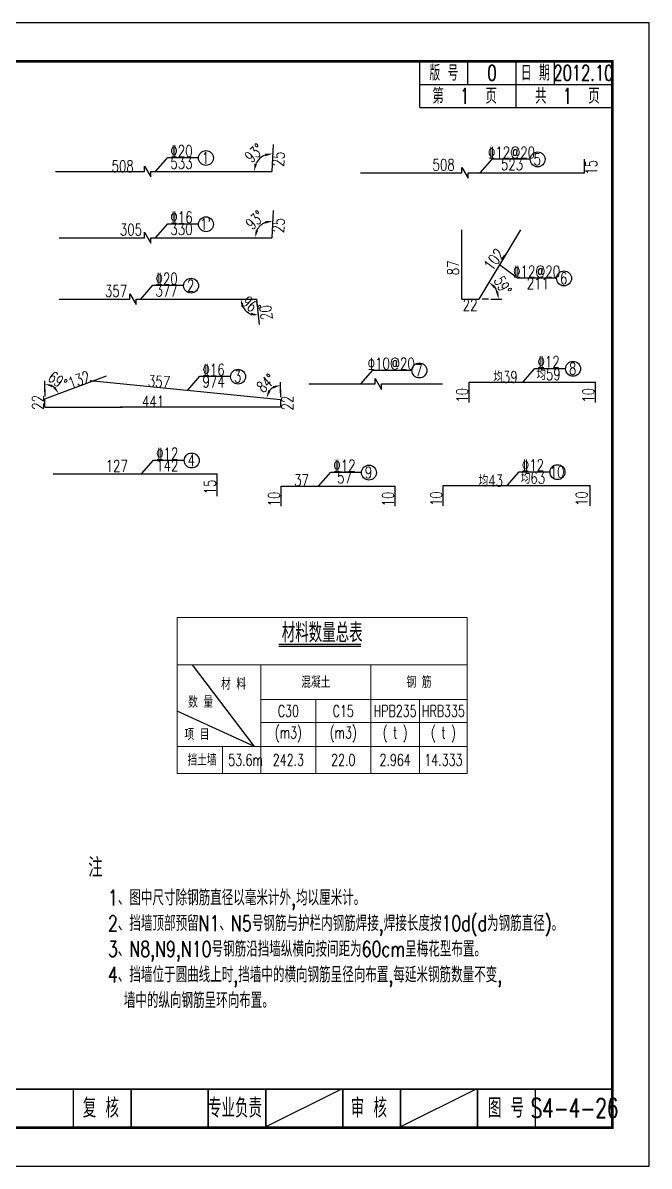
# Model space of a CAD drawing. Header units: millimetres. Extents: x -51 to 12129, y -1309 to -715.
# Drawn here: x 11966.6 to 12129.3, y -1308.7 to -1011.7 of the extents above; entities that cross this region are included whole.
import ezdxf
from ezdxf.enums import TextEntityAlignment as Align

# ---------------------------------------------------------------- set-up
doc = ezdxf.new("R2010")
doc.units = ezdxf.units.MM
doc.header["$LTSCALE"] = 0.25
for name, color, linetype in [('0_YELLOW', 2, 'Continuous'), ('图框', 7, 'Continuous'), ('文字', 7, 'Continuous'), ('标注', 4, 'Continuous'), ('次轮廓线', 7, 'Continuous'), ('表格', 7, 'Continuous'), ('钢筋', 6, 'Continuous')]:
    doc.layers.add(name, color=color, linetype=linetype)
doc.styles.get("Standard").update_dxf_attribs({"font": 'simplex1.shx', "width": 0.7, "bigfont": 'hztxt.shx'})
doc.styles.add('TEXT', font='simplex1.shx', dxfattribs={"width": 0.7, "bigfont": 'hztxt.shx'})
doc.styles.add('数字', font='simplex1.shx', dxfattribs={"width": 0.8, "bigfont": 'hztxt.shx'})
doc.styles.add('钢筋', font='simplex1.shx', dxfattribs={"width": 0.8, "height": 2.2, "bigfont": 'hztxt.shx'})
doc.dimstyles.new('STANDARD-50', dxfattribs={"dimscale": 0, "dimtxt": 3, "dimasz": 2, "dimexe": 0.8, "dimexo": 1, "dimgap": 0.5, "dimtad": 1, "dimdec": 0, "dimlfac": 5, "dimzin": 9, "dimdsep": 46, "dimtxsty": 'Standard', "dimcen": 0.5, "dimclrd": 256, "dimclre": 256, "dimclrt": 7, "dimadec": 0, "dimazin": 2, "dimtfac": 1, "dimtdec": 0, "dimtix": 1, "dimtmove": 2, "dimatfit": 3, "dimfxl": 0, "dimtolj": 1, "dimtzin": 0, "dimlwd": -1, "dimlwe": -1, "dimarcsym": 0})

# ---------------------------------------------------------------- blocks, each defined once
blk = doc.blocks.new('*D2120')
at = {"layer": 'Defpoints', "color": 0}
for p in [(12095.88, -1065.4), (12080.65, -1083.4), (12085.08, -1083.4), (12085.08, -1083.4), (12089.93, -1081.67)]:
    blk.add_point(p, dxfattribs=at)
at = {"layer": '文字'}
blk.add_line((12088.24, -1083.4), (12091.04, -1083.4), dxfattribs=at)
blk.add_arc((12085.08, -1083.4), 5.15, 22.3847, 36.6516, dxfattribs=at)
for points in [[(12088.99, -1080.58), (12089.44, -1080.08), (12087.73, -1078.99)], [(12090.17, -1081.38), (12089.52, -1081.51), (12090.24, -1083.4)]]:
    blk.add_solid(points, dxfattribs=at)
at = {"layer": '文字', "color": 7, "insert": (12091.31, -1079.88), "char_height": 3, "attachment_point": 5, "rotation": 299.5181}
blk.add_mtext('\\A1;59°', dxfattribs=at)
blk = doc.blocks.new('*D2121')
at = {"layer": 'Defpoints', "color": 0}
for p in [(12031.64, -1060.43), (12029.25, -1063.65), (11976.05, -1067.46), (12020.93, -1067.46), (12031.29, -1067.46)]:
    blk.add_point(p, dxfattribs=at)
at = {"layer": '文字'}
blk.add_line((12024.97, -1067.46), (12027.77, -1067.46), dxfattribs=at)
blk.add_arc((12031.29, -1067.46), 4.32, 113.8742, 153.2599, dxfattribs=at)
for points in [[(12029.48, -1063.18), (12029.6, -1063.83), (12031.51, -1063.14)], [(12027.75, -1065.59), (12027.1, -1065.44), (12026.97, -1067.46)]]:
    blk.add_solid(points, dxfattribs=at)
at = {"layer": '文字', "color": 7, "insert": (12026.93, -1062.88), "char_height": 3, "attachment_point": 5, "rotation": 43.567}
blk.add_mtext('\\A1;93°', dxfattribs=at)
blk = doc.blocks.new('*D2122')
at = {"layer": 'Defpoints', "color": 0}
for p in [(12031.64, -1043.23), (12029.12, -1046.2), (11975.09, -1050.26), (12021.68, -1050.26), (12031.29, -1050.26)]:
    blk.add_point(p, dxfattribs=at)
at = {"layer": '文字'}
blk.add_line((12024.69, -1050.26), (12027.49, -1050.26), dxfattribs=at)
blk.add_arc((12031.29, -1050.26), 4.6, 112.2579, 154.8762, dxfattribs=at)
for points in [[(12027.45, -1048.38), (12026.8, -1048.23), (12026.69, -1050.26)], [(12029.49, -1045.67), (12029.6, -1046.33), (12031.52, -1045.66)]]:
    blk.add_solid(points, dxfattribs=at)
at = {"layer": '文字', "color": 7, "insert": (12026.74, -1045.48), "char_height": 3, "attachment_point": 5, "rotation": 43.567}
blk.add_mtext('\\A1;93°', dxfattribs=at)
blk = doc.blocks.new('*D2123')
at = {"layer": 'Defpoints', "color": 0}
for p in [(11984.1, -1104.52), (12031.86, -1106.21), (12033.6, -1109.47), (12033.6, -1109.47), (12033.6, -1111.52)]:
    blk.add_point(p, dxfattribs=at)
at = {"layer": '文字'}
blk.add_line((12033.6, -1107.78), (12033.6, -1104.98), dxfattribs=at)
blk.add_arc((12033.6, -1109.47), 3.69, 121.4088, 142.8806, dxfattribs=at)
for points in [[(12030.96, -1107.37), (12030.34, -1107.12), (12029.92, -1109.11)], [(12031.58, -1106), (12031.76, -1106.64), (12033.6, -1105.78)]]:
    blk.add_solid(points, dxfattribs=at)
at = {"layer": '文字', "color": 7, "insert": (12029.78, -1105.25), "char_height": 3, "attachment_point": 5, "rotation": 42.1447}
blk.add_mtext('\\A1;84°', dxfattribs=at)
blk = doc.blocks.new('*D2124')
at = {"layer": 'Defpoints', "color": 0}
for p in [(11968.99, -1083.42), (12027.42, -1083.42), (12033.65, -1083.42), (12023.89, -1085.63), (12028.12, -1090.03)]:
    blk.add_point(p, dxfattribs=at)
at = {"layer": '文字'}
blk.add_arc((12027.42, -1083.42), 4.17, 207.753, 248.247, dxfattribs=at)
for points in [[(12023.41, -1085.44), (12024.06, -1085.28), (12023.25, -1083.42)], [(12025.92, -1086.96), (12025.83, -1087.62), (12027.86, -1087.57)]]:
    blk.add_solid(points, dxfattribs=at)
at = {"layer": '文字', "color": 7, "insert": (12025.97, -1085.03), "char_height": 3, "attachment_point": 5, "rotation": 318}
blk.add_mtext('\\A1;96°', dxfattribs=at)
blk = doc.blocks.new('*D2125')
at = {"layer": 'Defpoints', "color": 0}
for p in [(11988.34, -1103.36), (11975.13, -1106.68), (11972.32, -1109.37), (11972.32, -1109.37), (11972.32, -1111.52)]:
    blk.add_point(p, dxfattribs=at)
at = {"layer": '文字'}
blk.add_line((11972.32, -1107.47), (11972.32, -1104.67), dxfattribs=at)
blk.add_arc((11972.32, -1109.37), 3.89, 50.3034, 60.2428, dxfattribs=at)
for points in [[(11974.16, -1106.31), (11974.33, -1105.66), (11972.32, -1105.47)], [(11975.08, -1106.18), (11974.53, -1106.56), (11975.96, -1108)]]:
    blk.add_solid(points, dxfattribs=at)
at = {"layer": '文字', "color": 7, "insert": (11975.67, -1104.52), "char_height": 3, "attachment_point": 5, "rotation": 325.2731}
blk.add_mtext('\\A1;69°', dxfattribs=at)
blk = doc.blocks.new('series')
at = {"width": 0.75}
for tag, height, p in [('页码', 4, (-35, -19)), ('图名', 5, (-220, -282)), ('图号', 5, (-20, -282))]:
    blk.add_attdef(tag, text='', height=height, dxfattribs=at).set_placement(p, align=Align.MIDDLE_CENTER)
blk = doc.blocks.new('*T2226')
at = {"layer": 'Defpoints', "color": 8, "lineweight": 0}
for p, q in [((0, 0), (11.78, 0)), ((0, 0), (0, -12.33)), ((11.78, 0), (21.78, 0)), ((21.78, 0), (36.04, 0)), ((36.04, 0), (50.3, 0)), ((50.3, 0), (62.98, 0)), ((62.98, 0), (75.38, 0)), ((75.38, 0), (75.38, -12.33)), ((11.78, -33.53), (11.78, -40.53))]:
    blk.add_line(p, q, dxfattribs=at)
at = {"layer": '表格', "color": 1, "lineweight": 0}
for p, q in [((0, -12.33), (11.78, -12.33)), ((0, -12.33), (0, -21.33)), ((11.78, -12.33), (21.78, -12.33)), ((21.78, -12.33), (36.04, -12.33)), ((36.04, -12.33), (50.3, -12.33)), ((50.3, -12.33), (62.98, -12.33)), ((62.98, -12.33), (75.38, -12.33)), ((75.38, -12.33), (75.38, -21.33)), ((0, -21.33), (0, -27.33)), ((75.38, -21.33), (75.38, -27.33)), ((0, -27.33), (0, -33.53)), ((75.38, -27.33), (75.38, -33.53)), ((0, -33.53), (0, -40.53)), ((75.38, -33.53), (75.38, -40.53)), ((0, -40.53), (11.78, -40.53)), ((11.78, -40.53), (21.78, -40.53)), ((21.78, -40.53), (36.04, -40.53)), ((36.04, -40.53), (50.3, -40.53)), ((50.3, -40.53), (62.98, -40.53)), ((62.98, -40.53), (75.38, -40.53))]:
    blk.add_line(p, q, dxfattribs=at)
at = {"layer": '表格', "color": 7, "lineweight": 0}
for p, q in [((21.78, -12.33), (21.78, -21.33)), ((50.3, -12.33), (50.3, -21.33)), ((21.78, -21.33), (36.04, -21.33)), ((21.78, -21.33), (21.78, -27.33)), ((36.04, -21.33), (50.3, -21.33)), ((36.04, -21.33), (36.04, -27.33)), ((50.3, -21.33), (62.98, -21.33)), ((50.3, -21.33), (50.3, -27.33)), ((62.98, -21.33), (75.38, -21.33)), ((62.98, -21.33), (62.98, -27.33)), ((21.78, -27.33), (36.04, -27.33)), ((21.78, -27.33), (21.78, -33.53)), ((36.04, -27.33), (50.3, -27.33)), ((36.04, -27.33), (36.04, -33.53)), ((50.3, -27.33), (62.98, -27.33)), ((50.3, -27.33), (50.3, -33.53)), ((62.98, -27.33), (75.38, -27.33)), ((62.98, -27.33), (62.98, -33.53)), ((0, -33.53), (11.78, -33.53)), ((11.78, -33.53), (21.78, -33.53)), ((21.78, -33.53), (36.04, -33.53)), ((21.78, -33.53), (21.78, -40.53)), ((36.04, -33.53), (50.3, -33.53)), ((36.04, -33.53), (36.04, -40.53)), ((50.3, -33.53), (62.98, -33.53)), ((50.3, -33.53), (50.3, -40.53)), ((62.98, -33.53), (75.38, -33.53)), ((62.98, -33.53), (62.98, -40.53))]:
    blk.add_line(p, q, dxfattribs=at)
at = {"layer": '表格', "color": 1, "insert": (37.69, -1.5), "char_height": 5, "width": 72.3849, "attachment_point": 2}
blk.add_mtext('材料数量总表', dxfattribs=at)
at = {"layer": '表格', "char_height": 3, "attachment_point": 5}
for s, insert, width in [('混凝土', (36.04, -16.83), 25.523), ('钢 筋', (62.84, -16.83), 22.0831)]:
    blk.add_mtext(s, dxfattribs=dict(at, insert=insert, width=width))
at = {"layer": '表格', "color": 0, "char_height": 3}
for s, insert, width, attachment_point in [('C30', (28.91, -24.33), 11.2615, 5), ('C15', (43.17, -24.33), 11.2615, 5), ('HPB235', (56.64, -24.33), 9.6809, 5), ('HRB335', (69.18, -24.33), 9.4022, 5), ('(m3)', (28.91, -30.43), 11.2615, 5), ('{\\Fsimplex1,hztxt|c134;\\W0.7;(m3)}', (43.17, -30.43), 11.2615, 5), ('( t )', (56.64, -30.43), 9.6809, 5), ('( t )', (69.18, -30.43), 9.4022, 5), ('挡土墙', (10.28, -37.03), 8.7788, 6), ('242.3', (28.91, -37.03), 11.2615, 5), ('22.0', (43.17, -37.03), 11.2615, 5), ('2.964', (56.64, -37.03), 9.6809, 5), ('14.333', (69.18, -37.03), 9.4022, 5)]:
    blk.add_mtext(s, dxfattribs=dict(at, insert=insert, width=width, attachment_point=attachment_point))
at = {"layer": '表格', "color": 0, "insert": (13.28, -37.03), "char_height": 3, "width": 7, "attachment_point": 4, "style": 'TEXT'}
blk.add_mtext('53.6m', dxfattribs=at)
blk = doc.blocks.new('123')
at = {"layer": '图框', "color": 2}
blk.add_lwpolyline([(369.33, -1011.65), (369.33, -714.65), (-50.67, -714.65), (-50.67, -1011.65)], close=True, dxfattribs=at)

msp = doc.modelspace()

# ---------------------------------------------------------------- linework, layer by layer
for p, q in [((12029.33091, -1298.65472), (12049.33091, -1288.65472)), ((12064.33091, -1298.65472), (12084.33091, -1288.65472))]:
    msp.add_line(p, q)
for points, const_width in [([(12119.75412, -1021.65471), (11739.75412, -1021.65471), (11739.75412, -1298.65471), (12119.75412, -1298.65471), (12119.75412, -1021.65471)], 0.7), ([(11739.75412, -1288.65471), (12119.75412, -1288.65471)], 0.4), ([(12014.75412, -1298.65471), (12014.75412, -1288.65471)], 0.4), ([(12029.75412, -1298.65471), (12029.75412, -1288.65471)], 0.4), ([(12049.75412, -1298.65471), (12049.75412, -1288.65471)], 0.4), ([(12064.75412, -1298.65471), (12064.75412, -1288.65471)], 0.4), ([(12084.75412, -1298.65471), (12084.75412, -1288.65471)], 0.4), ([(12099.75412, -1298.65471), (12099.75412, -1288.65471)], 0.4)]:
    msp.add_lwpolyline(points, dxfattribs=dict(const_width=const_width))
at = {"layer": '0_YELLOW', "color": 7}
for q in [(12010.70606, -1178.42439), (12006.69932, -1190.42439)]:
    msp.add_line((12026.78208, -1199.62439), q, dxfattribs=at)
at = {"layer": '图框', "const_width": 0.4}
for points in [[(11979.75412, -1298.65471), (11979.75412, -1288.65471)], [(11994.75412, -1298.65471), (11994.75412, -1288.65471)], [(12014.75412, -1298.65471), (12014.75412, -1288.65471)]]:
    msp.add_lwpolyline(points, dxfattribs=at)
at = {"layer": '文字'}
for p, q in [((12087.58362, -1083.40441), (12085.94362, -1083.40441)), ((11972.31591, -1106.86719), (11972.31591, -1108.73584)), ((12033.59707, -1106.97318), (12033.59707, -1108.85502))]:
    msp.add_line(p, q, dxfattribs=at)
at = {"layer": '标注'}
for p, q in [((12001.101, -1050.25634), (12004.25939, -1046.65497)), ((12004.25939, -1046.65497), (12012.12178, -1046.65497)), ((12085.44751, -1050.61869), (12088.6059, -1047.01732)), ((12088.6059, -1047.01732), (12098.29241, -1047.01732)), ((11998.25765, -1048.84911), (11999.91641, -1051.66358)), ((11998.25765, -1050.25634), (11998.25765, -1048.84911)), ((11999.91641, -1051.66358), (11999.91641, -1050.25634)), ((12080.67088, -1050.61869), (12080.67088, -1049.21146)), ((12080.67088, -1049.21146), (12082.32963, -1052.02593)), ((12082.32963, -1052.02593), (12082.32963, -1050.61869)), ((11998.25765, -1067.46063), (11998.25765, -1066.05339)), ((11998.25765, -1066.05339), (11999.91641, -1068.86786)), ((12001.101, -1067.46063), (12004.25939, -1063.85925)), ((12004.25939, -1063.85925), (12012.12178, -1063.85925)), ((11999.91641, -1068.86786), (11999.91641, -1067.46063)), ((12090.48362, -1074.40441), (12095.13248, -1077.92958)), ((12095.13248, -1077.92958), (12105.15314, -1077.92958)), ((11997.23461, -1083.42159), (12000.39301, -1079.82022)), ((12000.39301, -1079.82022), (12008.2554, -1079.82022)), ((11994.39127, -1083.42159), (11994.39127, -1082.01436)), ((11994.39127, -1082.01436), (11996.05002, -1084.82883)), ((11996.05002, -1084.82883), (11996.05002, -1083.42159)), ((12054.39233, -1105.45122), (12057.55072, -1101.84985)), ((12057.55072, -1101.84985), (12067.57089, -1101.84985)), ((12096.47976, -1105.01278), (12099.63815, -1101.41141)), ((12099.63815, -1101.41141), (12107.50054, -1101.41141)), ((12009.45066, -1107.05854), (12012.60906, -1103.45717)), ((12012.60906, -1103.45717), (12020.47144, -1103.45717)), ((12058.16024, -1105.45122), (12058.16024, -1104.04398)), ((12058.16024, -1104.04398), (12059.819, -1106.85845)), ((12059.819, -1106.85845), (12059.819, -1105.45122)), ((11997.41343, -1128.83679), (12000.57182, -1125.23542)), ((12000.57182, -1125.23542), (12008.43421, -1125.23542)), ((12043.44035, -1131.97165), (12046.59875, -1128.37028)), ((12046.59875, -1128.37028), (12054.46114, -1128.37028)), ((12092.42612, -1131.85818), (12095.58452, -1128.25681)), ((12095.58452, -1128.25681), (12103.44691, -1128.25681)), ((12033.11416, -1173.54911), (12054.4706, -1173.54911))]:
    msp.add_line(p, q, dxfattribs=at)
for centre in [(12014.19439, -1046.76606), (12100.36502, -1047.12841), (12014.19439, -1063.97034), (12010.32801, -1079.93131), (12107.22575, -1078.04067), (12022.54405, -1103.56826), (12069.6435, -1101.96093), (12109.57315, -1101.52249), (12010.50682, -1125.34651), (12056.53375, -1128.48136), (12105.51952, -1128.36789)]:
    msp.add_circle(centre, 1.93629, dxfattribs=at)
at = {"layer": '次轮廓线'}
for p, q in [((12069.75412, -1033.65471), (12069.75412, -1021.65471)), ((12082.25412, -1027.65471), (12082.25412, -1021.65471)), ((12094.75412, -1027.65471), (12094.75412, -1021.65471)), ((12104.75412, -1027.65471), (12104.75412, -1021.65471)), ((12069.75412, -1027.65471), (12119.75412, -1027.65471)), ((12094.75412, -1033.65471), (12094.75412, -1027.65471)), ((12069.75412, -1033.65471), (12119.75412, -1033.65471))]:
    msp.add_line(p, q, dxfattribs=at)
at = {"layer": '钢筋'}
for p, q in [((12031.6415, -1043.22663), (12031.28958, -1050.25634)), ((12112.51822, -1050.61869), (12112.51822, -1047.09329)), ((11975.09341, -1050.25634), (11998.25765, -1050.25634)), ((11999.91641, -1050.25634), (12031.28958, -1050.25634)), ((12054.31323, -1050.61869), (12080.67088, -1050.61869)), ((12082.32963, -1050.61869), (12112.51822, -1050.61869)), ((12031.6415, -1060.43091), (12031.28958, -1067.46063)), ((12080.64981, -1083.40441), (12080.64981, -1065.40441)), ((12095.88362, -1065.40441), (12085.08362, -1083.40441)), ((11976.04719, -1067.46063), (11998.25765, -1067.46063)), ((11999.91641, -1067.46063), (12031.28958, -1067.46063)), ((11976.04757, -1083.42159), (11994.39127, -1083.42159)), ((11996.05002, -1083.42159), (12027.4232, -1083.42159)), ((12028.11772, -1090.02956), (12027.4232, -1083.42159)), ((12080.64981, -1083.40441), (12085.08362, -1083.40441)), ((11972.31591, -1109.36719), (11988.34144, -1103.36078)), ((11984.09953, -1104.52343), (12033.59707, -1109.47318)), ((12040.96224, -1105.45122), (12058.16024, -1105.45122)), ((12059.819, -1105.45122), (12075.61893, -1105.45122)), ((12082.60156, -1105.01278), (12115.38251, -1105.01278)), ((12082.60156, -1110.2538), (12082.60156, -1105.01278)), ((12115.38251, -1110.2538), (12115.38251, -1105.01278)), ((11972.31591, -1111.52069), (11972.31591, -1109.36719)), ((12033.59707, -1109.47318), (12033.59707, -1111.52069)), ((11972.31591, -1111.52069), (11992.38316, -1111.52069)), ((12033.59707, -1111.52069), (11991.93185, -1111.52069)), ((11974.45728, -1128.83679), (12017.09167, -1128.83679)), ((12017.09167, -1134.61693), (12017.09167, -1128.83679)), ((12033.71943, -1137.21267), (12033.71943, -1131.97165)), ((12033.71943, -1131.97165), (12063.33481, -1131.97165)), ((12063.33481, -1137.21267), (12063.33481, -1131.97165)), ((12075.86195, -1131.85818), (12114.01485, -1131.85818)), ((12075.86195, -1137.0992), (12075.86195, -1131.85818)), ((12114.01485, -1137.0992), (12114.01485, -1131.85818)), ((12033.11416, -1173.04911), (12054.4706, -1173.04911))]:
    msp.add_line(p, q, dxfattribs=at)

# ---------------------------------------------------------------- block references
ref = msp.add_blockref('series', (12129.75412, -1011.65471))
ref.add_attrib('页码', '第  1  页    共  1  页', dxfattribs={"height": 4, "width": 0.75}).set_placement((12094.75412, -1030.65471), align=Align.MIDDLE_CENTER)
msp.add_blockref('*T2226', (12006.69932, -1166.09105))
at = {"layer": '标注'}
msp.add_blockref('123', (11760, -297), dxfattribs=at)

# ---------------------------------------------------------------- texts
at = {"width": 0.7}
for s, p in [('材 料', (12018.13931, -1184.91117)), ('数 量', (12009.5566, -1189.58022)), ('项 目', (12008.61553, -1197.99808))]:
    msp.add_text(s, height=3, dxfattribs=at).set_placement(p)
for s, p in [('专业负责', (12021.74435, -1293.56012)), ('审 核', (12056.51815, -1293.56012)), ('图 号', (12092.13732, -1293.56012)), ('S4-4-26', (12109.95697, -1293.56013))]:
    msp.add_text(s, height=5, dxfattribs=at).set_placement(p, align=Align.MIDDLE_CENTER)
at = {"insert": (11983.61713, -1267.61406), "char_height": 4, "width": 120.5267063, "attachment_point": 7}
msp.add_mtext('{\\H1.25x;\\W0.75;注\\P\\pi-1,l2;\\H0.8x;  1、图中尺寸除钢筋直径以毫米计外,均以厘米计。\\P  2、挡墙顶部预留N1、N5号钢筋与护栏内钢筋焊接,焊接长度按10d(d为钢筋直径)。\\P  3、N8,N9,N10号钢筋沿挡墙纵横向按间距为60cm呈梅花型布置。\\P  4、挡墙位于圆曲线上时,挡墙中的横向钢筋呈径向布置,每延米钢筋数量不变,\\P    墙中的纵向钢筋呈环向布置。}', dxfattribs=at)
at = {"layer": '图框', "width": 0.7}
msp.add_text('复 核', height=5, dxfattribs=at).set_placement((11986.8936, -1293.56012), align=Align.MIDDLE_CENTER)
at = {"layer": '文字', "width": 0.7}
for s, p in [('版 号', (12076.00412, -1024.65471)), ('0', (12088.50412, -1024.65471)), ('日 期', (12099.75412, -1024.65471)), ('2012.10', (12112.25412, -1024.65471))]:
    msp.add_text(s, height=4, dxfattribs=at).set_placement(p, align=Align.MIDDLE_CENTER)
at = {"layer": '文字', "width": 0.75}
for s, style, p in [('%%13220', '钢筋', (12007.83594, -1044.96909)), ('1', '数字', (12014.08086, -1046.73919)), ('%%13212@20', '钢筋', (12093.57226, -1045.33144)), ('508', '数字', (11992.54716, -1048.90103)), ('533', '数字', (12007.83594, -1048.05678)), ('508', '数字', (12075.93611, -1048.53029)), ('523', '数字', (12093.71487, -1048.41913)), ('5', '数字', (12100.25149, -1047.10154)), ('%%13216', '钢筋', (12007.83594, -1062.17338)), ("1'", '数字', (12014.08086, -1063.94347)), ('305', '数字', (11994.70747, -1065.37222)), ('330', '数字', (12007.83594, -1065.26106)), ('%%13212@20', '钢筋', (12100.09884, -1076.2437)), ('%%13220', '钢筋', (12003.96956, -1078.13434)), ('211', '数字', (12100.43565, -1079.33139)), ('6', '数字', (12107.11222, -1078.0138)), ('357', '数字', (11990.84109, -1081.33319)), ('377', '数字', (12003.96956, -1081.22203)), ('2', '数字', (12010.21448, -1079.90444)), ('22', '数字', (12082.82694, -1084.93964)), ('%%13110@20', '钢筋', (12062.32604, -1100.16397)), ('%%13212', '钢筋', (12103.2147, -1099.72553)), ('%%13216', '钢筋', (12016.18561, -1101.77129)), ('7', '数字', (12069.52997, -1101.93406)), ('均39', '数字', (12092.01166, -1103.52556)), ('均59', '数字', (12103.2147, -1102.81322)), ('8', '数字', (12109.45962, -1101.49562)), ('974', '数字', (12016.18561, -1104.85898)), ('3', '数字', (12022.43052, -1103.54138)), ('441', '数字', (12000.45915, -1110.02532)), ('%%13212', '钢筋', (12004.14837, -1123.54954)), ('127', '数字', (11991.0199, -1126.74839)), ('142', '数字', (12004.14837, -1126.63723)), ('4', '数字', (12010.39329, -1125.31964)), ('%%13212', '钢筋', (12050.1753, -1126.6844)), ('%%13212', '钢筋', (12099.16107, -1126.57093)), ('57', '数字', (12050.1753, -1129.77209)), ('9', '数字', (12056.42022, -1128.45449)), ('均63', '数字', (12099.17219, -1129.69841)), ('10', '数字', (12105.40599, -1128.34102)), ('37', '数字', (12039.02382, -1130.46422)), ('均43', '数字', (12088.21535, -1130.45811))]:
    msp.add_text(s, height=3, dxfattribs=dict(at, style=style)).set_placement(p, align=Align.MIDDLE)
at = {"layer": '文字', "style": '数字', "width": 0.75}
for s, rotation, p in [('25', 85.7279465, (12033.02806, -1047.04144)), ('15', 90, (12114.31986, -1049.1937)), ('25', 85.7279465, (12033.02806, -1064.24572)), ('102', 52.8273937, (12089.02805, -1073.13684)), ('87', 90, (12078.43057, -1075.29939)), ('20', 96, (12029.78689, -1086.91283)), ('132', 20.267821, (11981.2499, -1104.35618)), ('357', 356.1896448, (12002.0062, -1104.8594)), ('10', 90, (12080.75457, -1108.41066)), ('10', 90, (12113.53552, -1108.41066)), ('22', 90, (11970.51007, -1110.25715)), ('22', 90, (12035.35024, -1110.41449)), ('15', 90, (12015.24468, -1132.23467)), ('10', 90, (12031.87244, -1135.36953)), ('10', 90, (12061.48782, -1135.36953)), ('10', 90, (12074.01496, -1135.25606)), ('10', 90, (12111.78757, -1135.25606))]:
    msp.add_text(s, height=3, rotation=rotation, dxfattribs=at).set_placement(p, align=Align.MIDDLE)

# ---------------------------------------------------------------- dimensions: what is measured, and where the dimension line sits
at = {"layer": '文字'}
for base, line1, line2, picture, middle in [((12029.1247, -1046.20008), ((12031.6415, -1043.22663), (12031.28958, -1050.25634)), ((11975.09341, -1050.25634), (12021.6758, -1050.25634)), '*D2122', (12026.74234, -1045.47577)), ((12029.25339, -1063.64547), ((12031.6415, -1060.43091), (12031.28958, -1067.46063)), ((11976.04719, -1067.46063), (12020.93387, -1067.46063)), '*D2121', (12026.9307, -1062.87808)), ((12089.93462, -1081.66953), ((12080.64981, -1083.40441), (12085.08362, -1083.40441)), ((12095.88362, -1065.40441), (12085.08362, -1083.40441)), '*D2120', (12091.3072, -1079.88068)), ((12023.88716, -1085.63116), ((12028.11772, -1090.02956), (12027.4232, -1083.42159)), ((11968.99122, -1083.42159), (12033.64691, -1083.42159)), '*D2124', (12025.97144, -1085.03394)), ((11975.13163, -1106.67667), ((11972.31591, -1109.36719), (11988.34144, -1103.36078)), ((11972.31591, -1111.52069), (11972.31591, -1109.36719)), '*D2125', (11975.67381, -1104.52263)), ((12031.85712, -1106.21408), ((12033.59707, -1109.47318), (12033.59707, -1111.52069)), ((11984.09953, -1104.52343), (12033.59707, -1109.47318)), '*D2123', (12029.77604, -1105.251))]:
    dim = msp.add_angular_dim_2l(base=base, line1=line1, line2=line2, dimstyle='STANDARD-50', override={"dimscale": 1}, dxfattribs=at)
    dim.commit()
    dim.dimension.update_dxf_attribs({"geometry": picture, "text_midpoint": middle})

doc.saveas('drawing.dxf')
